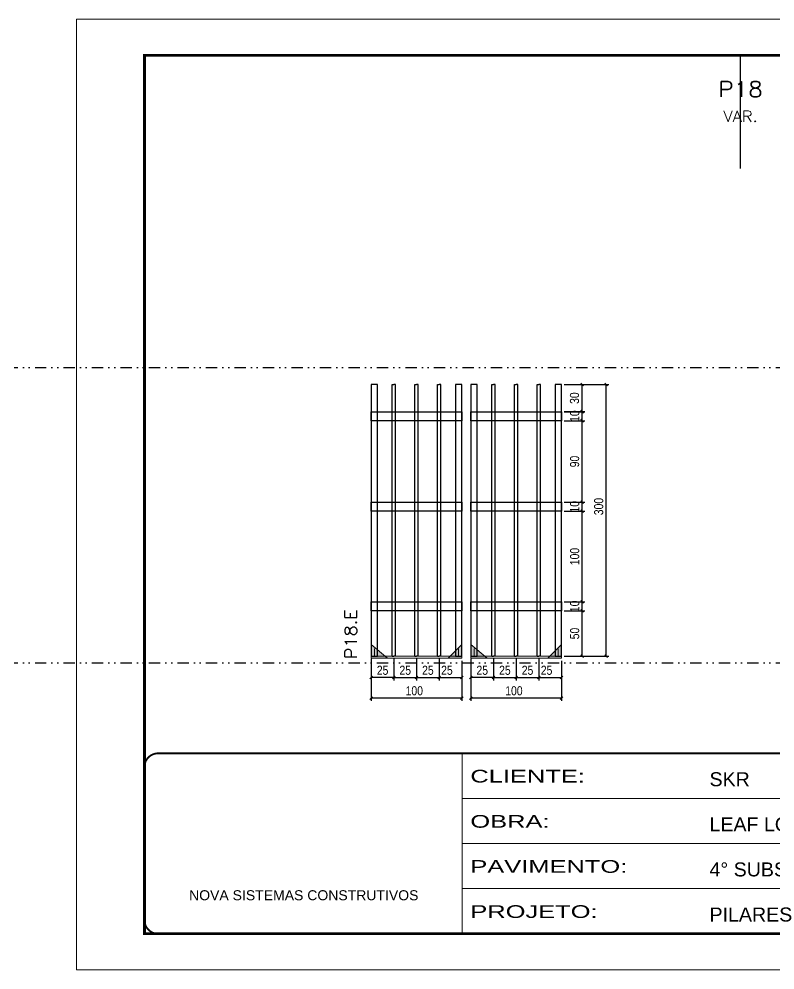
# Model space of a CAD drawing. Header units: millimetres. Extents: x 13777 to 27878, y -21631 to 6985.
# Drawn here: x 17533 to 18368, y -11294 to -10244 of the extents above; entities that cross this region are included whole.
import ezdxf
from ezdxf.enums import TextEntityAlignment as Align

# ---------------------------------------------------------------- set-up
doc = ezdxf.new("R2010")
doc.units = ezdxf.units.MM
for name, pattern in [('CONTINUO', [0]), ('DASHED', [0.75, 0.5, -0.25]), ('DIVIDE2', [0.625, 0.25, -0.125, 0, -0.125, 0, -0.125]), ('HIDDEN', [0.375, 0.25, -0.125])]:
    doc.linetypes.add(name, pattern=pattern)
for name, color, linetype in [('COTA', 241, 'Continuous'), ('Nível', 160, 'Continuous'), ('SARR_2.2x10', 60, 'Continuous'), ('SARR_3.5x7', 81, 'Continuous'), ('SARR_7x7', 40, 'Continuous'), ('Texto de Titulo', 7, 'Continuous'), ('Texto Qtd Sarr', 242, 'Continuous')]:
    doc.layers.add(name, color=color, linetype=linetype)
for name, color, linetype, lineweight in [('Folhas', 255, 'Continuous', 9), ('Madeira', 126, 'Continuous', 18), ('Sarr 2.2x7', 40, 'Continuous', 9), ('SARRAFO DE PRESSAO', 251, 'DASHED', 9), ('Texto Seção', 7, 'Continuous', 15)]:
    doc.layers.add(name, color=color, linetype=linetype, lineweight=lineweight)
doc.styles.add('ARIAL', font='arial.ttf')
doc.styles.add('COTA TECNICA', font='techl___.ttf', dxfattribs={"height": 10})
doc.styles.add('REGUA-120', font='ROMANS.shx', dxfattribs={"height": 15})
doc.styles.add('ROMANS', font='romans.shx')
doc.styles.add('Tecnologia', font='')
doc.styles.get('Tecnologia').set_extended_font_data('Forgotten Futurist')
doc.dimstyles.new('PAINEL', dxfattribs={"dimtxt": 10, "dimasz": 3, "dimexe": 3, "dimexo": 3, "dimgap": 3, "dimtad": 1, "dimdec": 1, "dimzin": 12, "dimdsep": 46, "dimtxsty": 'COTA TECNICA', "dimblk1": 'OBLIQUE', "dimblk2": 'OBLIQUE', "dimsah": 1, "dimcen": 0.9, "dimclrd": 4, "dimclre": 4, "dimclrt": 240, "dimadec": 1, "dimazin": 3, "dimtfac": 1, "dimtdec": 1, "dimtmove": 0, "dimatfit": 3, "dimfxl": 1, "dimtolj": 1, "dimtzin": 12, "dimarcsym": 0})

# ---------------------------------------------------------------- blocks, each defined once
blk = doc.blocks.new('9999999999')
at = {"color": 30, "linetype": 'CONTINUO'}
for p, q in [((98564.6, 34230.2), (98564.6, 34429.4)), ((98564.6, 34379.6), (99584, 34379.6)), ((98564.6, 34329.8), (99488, 34329.8)), ((99584, 34329.8), (99488, 34329.8)), ((99488, 34329.8), (99488, 34230.2)), ((98564.6, 34280), (99488, 34280))]:
    blk.add_line(p, q, dxfattribs=at)
at = {"color": 30, "linetype": 'CONTINUO', "const_width": 2}
blk.add_lwpolyline([(99584, 34230.2), (99584, 34414.4, 0.414214), (99569, 34429.4), (98229, 34429.4, 0.414214), (98214, 34414.4), (98214, 34245.2, 0.414214), (98229, 34230.2), (99584, 34230.2)], format="xyb", dxfattribs=at)
at = {"layer": 'Folhas'}
blk.add_lwpolyline([(98139, 34190.2), (99624, 34190.2), (99624, 35240.2), (98139, 35240.2)], close=True, dxfattribs=at)
at = {"layer": 'Folhas', "color": 30, "const_width": 3}
blk.add_lwpolyline([(98214, 34230.2), (99584, 34230.2), (99584, 35200.2), (98214, 35200.2)], close=True, dxfattribs=at)
at = {"color": 7, "linetype": 'Continuous', "ltscale": 5, "style": 'ARIAL'}
for s, height, p in [('SKR', 15.48, (98837.7, 34393.1)), ('LEAF LOEFGREN', 15.483, (98837.7, 34343.3)), ('4° SUBSOLO', 15.48, (98837.7, 34293.5)), ('NOVA SISTEMAS CONSTRUTIVOS', 11.059, (98263.2, 34267.2)), ('PILARES', 15.48, (98837.7, 34243.7))]:
    blk.add_text(s, height=height, dxfattribs=at).set_placement(p)
at = {"layer": 'Folhas', "color": 7, "style": 'Tecnologia', "width": 1.5}
for s, p in [('CLIENTE:', (98573.7, 34397.2)), ('OBRA:', (98573.7, 34347.3)), ('PAVIMENTO:', (98573.7, 34297.5)), ('PROJETO:', (98573.7, 34247.7))]:
    blk.add_text(s, height=14, dxfattribs=at).set_placement(p)
blk = doc.blocks.new('_Oblique')
at = {"color": 0, "linetype": 'ByBlock', "lineweight": -2}
blk.add_line((-0.5, -0.5), (0.5, 0.5), dxfattribs=at)
blk = doc.blocks.new('*D2794')
at = {"layer": 'COTA', "color": 4, "lineweight": -2, "transparency": 16777216}
for p, q in [((18032.3, -10965.6), (18032.3, -10996.8)), ((18132.3, -10965.6), (18132.3, -10996.8)), ((18132.3, -10993.8), (18032.3, -10993.8))]:
    blk.add_line(p, q, dxfattribs=at)
at = {"layer": 'Defpoints', "color": 0, "transparency": 16777216}
for p in [(18032.3, -10962.6), (18132.3, -10962.6), (18032.3, -10993.8)]:
    blk.add_point(p, dxfattribs=at)
at = {"layer": 'COTA', "color": 4, "lineweight": -2, "transparency": 16777216, "xscale": 3, "yscale": 3, "zscale": 3, "rotation": 180}
blk.add_blockref('_Oblique', (18032.3, -10993.8), dxfattribs=at)
at = {"layer": 'COTA', "color": 4, "lineweight": -2, "transparency": 16777216, "xscale": 3, "yscale": 3, "zscale": 3}
blk.add_blockref('_Oblique', (18132.3, -10993.8), dxfattribs=at)
at = {"layer": 'COTA', "color": 240, "transparency": 16777216, "insert": (18079.8, -10985.7), "char_height": 10, "attachment_point": 5, "style": 'COTA TECNICA'}
blk.add_mtext('\\A1;100', dxfattribs=at)
blk = doc.blocks.new('*D2795')
at = {"layer": 'COTA', "color": 4, "lineweight": -2, "transparency": 16777216}
for p, q in [((18032.3, -10950.4), (18032.3, -10974.1)), ((18057.3, -10950.4), (18057.3, -10974.1)), ((18057.3, -10971.1), (18032.3, -10971.1))]:
    blk.add_line(p, q, dxfattribs=at)
at = {"layer": 'Defpoints', "color": 0, "transparency": 16777216}
for p in [(18032.3, -10947.4), (18057.3, -10947.4), (18032.3, -10971.1)]:
    blk.add_point(p, dxfattribs=at)
at = {"layer": 'COTA', "color": 4, "lineweight": -2, "transparency": 16777216, "xscale": 3, "yscale": 3, "zscale": 3, "rotation": 180}
blk.add_blockref('_Oblique', (18032.3, -10971.1), dxfattribs=at)
at = {"layer": 'COTA', "color": 4, "lineweight": -2, "transparency": 16777216, "xscale": 3, "yscale": 3, "zscale": 3}
blk.add_blockref('_Oblique', (18057.3, -10971.1), dxfattribs=at)
at = {"layer": 'COTA', "color": 240, "transparency": 16777216, "insert": (18044.8, -10963), "char_height": 10, "attachment_point": 5, "style": 'COTA TECNICA'}
blk.add_mtext('\\A1;25', dxfattribs=at)
blk = doc.blocks.new('*D2796')
at = {"layer": 'COTA', "color": 4, "lineweight": -2, "transparency": 16777216}
for p, q in [((18107.3, -10950.4), (18107.3, -10974.1)), ((18132.3, -10952.6), (18132.3, -10974.1)), ((18107.3, -10971.1), (18132.3, -10971.1))]:
    blk.add_line(p, q, dxfattribs=at)
at = {"layer": 'Defpoints', "color": 0, "transparency": 16777216}
for p in [(18107.3, -10947.4), (18132.3, -10949.6), (18132.3, -10971.1)]:
    blk.add_point(p, dxfattribs=at)
at = {"layer": 'COTA', "color": 4, "lineweight": -2, "transparency": 16777216, "xscale": 3, "yscale": 3, "zscale": 3, "rotation": 180}
blk.add_blockref('_Oblique', (18107.3, -10971.1), dxfattribs=at)
at = {"layer": 'COTA', "color": 4, "lineweight": -2, "transparency": 16777216, "xscale": 3, "yscale": 3, "zscale": 3}
blk.add_blockref('_Oblique', (18132.3, -10971.1), dxfattribs=at)
at = {"layer": 'COTA', "color": 240, "transparency": 16777216, "insert": (18115.8, -10963), "char_height": 10, "attachment_point": 5, "style": 'COTA TECNICA'}
blk.add_mtext('\\A1;25', dxfattribs=at)
blk = doc.blocks.new('*D2797')
at = {"layer": 'COTA', "color": 4, "lineweight": -2, "transparency": 16777216}
for p, q in [((18057.3, -10950.4), (18057.3, -10974.1)), ((18082.3, -10950.4), (18082.3, -10974.1)), ((18057.3, -10971.1), (18082.3, -10971.1))]:
    blk.add_line(p, q, dxfattribs=at)
at = {"layer": 'Defpoints', "color": 0, "transparency": 16777216}
for p in [(18057.3, -10947.4), (18082.3, -10947.4), (18082.3, -10971.1)]:
    blk.add_point(p, dxfattribs=at)
at = {"layer": 'COTA', "color": 4, "lineweight": -2, "transparency": 16777216, "xscale": 3, "yscale": 3, "zscale": 3, "rotation": 180}
blk.add_blockref('_Oblique', (18057.3, -10971.1), dxfattribs=at)
at = {"layer": 'COTA', "color": 4, "lineweight": -2, "transparency": 16777216, "xscale": 3, "yscale": 3, "zscale": 3}
blk.add_blockref('_Oblique', (18082.3, -10971.1), dxfattribs=at)
at = {"layer": 'COTA', "color": 240, "transparency": 16777216, "insert": (18069.8, -10963), "char_height": 10, "attachment_point": 5, "style": 'COTA TECNICA'}
blk.add_mtext('\\A1;25', dxfattribs=at)
blk = doc.blocks.new('*D2798')
at = {"layer": 'COTA', "color": 4, "lineweight": -2, "transparency": 16777216}
for p, q in [((18135.3, -10897.4), (18158, -10897.4)), ((18155, -10947.4), (18155, -10897.4)), ((18135.3, -10947.4), (18158, -10947.4))]:
    blk.add_line(p, q, dxfattribs=at)
at = {"layer": 'Defpoints', "color": 0, "transparency": 16777216}
for p in [(18132.3, -10897.4), (18155, -10897.4), (18132.3, -10947.4)]:
    blk.add_point(p, dxfattribs=at)
at = {"layer": 'COTA', "color": 4, "lineweight": -2, "transparency": 16777216, "xscale": 3, "yscale": 3, "zscale": 3}
for p, rotation in [((18155, -10897.4), 90), ((18155, -10947.4), 270)]:
    blk.add_blockref('_Oblique', p, dxfattribs=dict(at, rotation=rotation))
at = {"layer": 'COTA', "color": 240, "transparency": 16777216, "insert": (18146.9, -10922.4), "char_height": 10, "attachment_point": 5, "rotation": 90, "style": 'COTA TECNICA'}
blk.add_mtext('\\A1;50', dxfattribs=at)
blk = doc.blocks.new('*D2799')
at = {"layer": 'COTA', "color": 4, "lineweight": -2, "transparency": 16777216}
for p, q in [((18082.3, -10950.4), (18082.3, -10974.1)), ((18107.3, -10950.4), (18107.3, -10974.1)), ((18082.3, -10971.1), (18107.3, -10971.1))]:
    blk.add_line(p, q, dxfattribs=at)
at = {"layer": 'Defpoints', "color": 0, "transparency": 16777216}
for p in [(18082.3, -10947.4), (18107.3, -10947.4), (18107.3, -10971.1)]:
    blk.add_point(p, dxfattribs=at)
at = {"layer": 'COTA', "color": 4, "lineweight": -2, "transparency": 16777216, "xscale": 3, "yscale": 3, "zscale": 3, "rotation": 180}
blk.add_blockref('_Oblique', (18082.3, -10971.1), dxfattribs=at)
at = {"layer": 'COTA', "color": 4, "lineweight": -2, "transparency": 16777216, "xscale": 3, "yscale": 3, "zscale": 3}
blk.add_blockref('_Oblique', (18107.3, -10971.1), dxfattribs=at)
at = {"layer": 'COTA', "color": 240, "transparency": 16777216, "insert": (18094.8, -10963), "char_height": 10, "attachment_point": 5, "style": 'COTA TECNICA'}
blk.add_mtext('\\A1;25', dxfattribs=at)
blk = doc.blocks.new('*D2800')
at = {"layer": 'COTA', "color": 4, "lineweight": -2, "transparency": 16777216}
for p, q in [((18135.3, -10887.4), (18158, -10887.4)), ((18155, -10897.4), (18155, -10887.4)), ((18135.3, -10897.4), (18158, -10897.4))]:
    blk.add_line(p, q, dxfattribs=at)
at = {"layer": 'Defpoints', "color": 0, "transparency": 16777216}
for p in [(18132.3, -10887.4), (18155, -10887.4), (18132.3, -10897.4)]:
    blk.add_point(p, dxfattribs=at)
at = {"layer": 'COTA', "color": 4, "lineweight": -2, "transparency": 16777216, "xscale": 3, "yscale": 3, "zscale": 3}
for p, rotation in [((18155, -10887.4), 90), ((18155, -10897.4), 270)]:
    blk.add_blockref('_Oblique', p, dxfattribs=dict(at, rotation=rotation))
at = {"layer": 'COTA', "color": 240, "transparency": 16777216, "insert": (18146.9, -10892.4), "char_height": 10, "attachment_point": 5, "rotation": 90, "style": 'COTA TECNICA'}
blk.add_mtext('\\A1;10', dxfattribs=at)
blk = doc.blocks.new('*D2801')
at = {"layer": 'COTA', "color": 4, "lineweight": -2, "transparency": 16777216}
for p, q in [((18135.3, -10787.4), (18158, -10787.4)), ((18155, -10887.4), (18155, -10787.4)), ((18135.3, -10887.4), (18158, -10887.4))]:
    blk.add_line(p, q, dxfattribs=at)
at = {"layer": 'Defpoints', "color": 0, "transparency": 16777216}
for p in [(18132.3, -10787.4), (18155, -10787.4), (18132.3, -10887.4)]:
    blk.add_point(p, dxfattribs=at)
at = {"layer": 'COTA', "color": 4, "lineweight": -2, "transparency": 16777216, "xscale": 3, "yscale": 3, "zscale": 3}
for p, rotation in [((18155, -10787.4), 90), ((18155, -10887.4), 270)]:
    blk.add_blockref('_Oblique', p, dxfattribs=dict(at, rotation=rotation))
at = {"layer": 'COTA', "color": 240, "transparency": 16777216, "insert": (18146.9, -10837.4), "char_height": 10, "attachment_point": 5, "rotation": 90, "style": 'COTA TECNICA'}
blk.add_mtext('\\A1;100', dxfattribs=at)
blk = doc.blocks.new('*D2802')
at = {"layer": 'COTA', "color": 4, "lineweight": -2, "transparency": 16777216}
for p, q in [((18135.3, -10777.4), (18158, -10777.4)), ((18155, -10787.4), (18155, -10777.4)), ((18135.3, -10787.4), (18158, -10787.4))]:
    blk.add_line(p, q, dxfattribs=at)
at = {"layer": 'Defpoints', "color": 0, "transparency": 16777216}
for p in [(18132.3, -10777.4), (18155, -10777.4), (18132.3, -10787.4)]:
    blk.add_point(p, dxfattribs=at)
at = {"layer": 'COTA', "color": 4, "lineweight": -2, "transparency": 16777216, "xscale": 3, "yscale": 3, "zscale": 3}
for p, rotation in [((18155, -10777.4), 90), ((18155, -10787.4), 270)]:
    blk.add_blockref('_Oblique', p, dxfattribs=dict(at, rotation=rotation))
at = {"layer": 'COTA', "color": 240, "transparency": 16777216, "insert": (18146.9, -10782.4), "char_height": 10, "attachment_point": 5, "rotation": 90, "style": 'COTA TECNICA'}
blk.add_mtext('\\A1;10', dxfattribs=at)
blk = doc.blocks.new('*D2803')
at = {"layer": 'COTA', "color": 4, "lineweight": -2, "transparency": 16777216}
for p, q in [((18135.3, -10647.5), (18184.6, -10647.5)), ((18181.6, -10947.5), (18181.6, -10647.5)), ((18135.3, -10947.5), (18184.6, -10947.5))]:
    blk.add_line(p, q, dxfattribs=at)
at = {"layer": 'Defpoints', "color": 0, "transparency": 16777216}
for p in [(18132.3, -10647.5), (18181.6, -10647.5), (18132.3, -10947.5)]:
    blk.add_point(p, dxfattribs=at)
at = {"layer": 'COTA', "color": 4, "lineweight": -2, "transparency": 16777216, "xscale": 3, "yscale": 3, "zscale": 3}
for p, rotation in [((18181.6, -10647.5), 90), ((18181.6, -10947.5), 270)]:
    blk.add_blockref('_Oblique', p, dxfattribs=dict(at, rotation=rotation))
at = {"layer": 'COTA', "color": 240, "transparency": 16777216, "insert": (18173.4, -10782.2), "char_height": 10, "attachment_point": 5, "rotation": 90, "style": 'COTA TECNICA'}
blk.add_mtext('\\A1;300', dxfattribs=at)
blk = doc.blocks.new('*D2804')
at = {"layer": 'COTA', "color": 4, "lineweight": -2, "transparency": 16777216}
for p, q in [((17922.3, -10965.6), (17922.3, -10996.8)), ((18022.3, -10965.6), (18022.3, -10996.8)), ((18022.3, -10993.8), (17922.3, -10993.8))]:
    blk.add_line(p, q, dxfattribs=at)
at = {"layer": 'Defpoints', "color": 0, "transparency": 16777216}
for p in [(17922.3, -10962.6), (18022.3, -10962.6), (17922.3, -10993.8)]:
    blk.add_point(p, dxfattribs=at)
at = {"layer": 'COTA', "color": 4, "lineweight": -2, "transparency": 16777216, "xscale": 3, "yscale": 3, "zscale": 3, "rotation": 180}
blk.add_blockref('_Oblique', (17922.3, -10993.8), dxfattribs=at)
at = {"layer": 'COTA', "color": 4, "lineweight": -2, "transparency": 16777216, "xscale": 3, "yscale": 3, "zscale": 3}
blk.add_blockref('_Oblique', (18022.3, -10993.8), dxfattribs=at)
at = {"layer": 'COTA', "color": 240, "transparency": 16777216, "insert": (17969.8, -10985.7), "char_height": 10, "attachment_point": 5, "style": 'COTA TECNICA'}
blk.add_mtext('\\A1;100', dxfattribs=at)
blk = doc.blocks.new('*D2805')
at = {"layer": 'COTA', "color": 4, "lineweight": -2, "transparency": 16777216}
for p, q in [((17922.3, -10950.4), (17922.3, -10974.1)), ((17947.3, -10950.4), (17947.3, -10974.1)), ((17947.3, -10971.1), (17922.3, -10971.1))]:
    blk.add_line(p, q, dxfattribs=at)
at = {"layer": 'Defpoints', "color": 0, "transparency": 16777216}
for p in [(17922.3, -10947.4), (17947.3, -10947.4), (17922.3, -10971.1)]:
    blk.add_point(p, dxfattribs=at)
at = {"layer": 'COTA', "color": 4, "lineweight": -2, "transparency": 16777216, "xscale": 3, "yscale": 3, "zscale": 3, "rotation": 180}
blk.add_blockref('_Oblique', (17922.3, -10971.1), dxfattribs=at)
at = {"layer": 'COTA', "color": 4, "lineweight": -2, "transparency": 16777216, "xscale": 3, "yscale": 3, "zscale": 3}
blk.add_blockref('_Oblique', (17947.3, -10971.1), dxfattribs=at)
at = {"layer": 'COTA', "color": 240, "transparency": 16777216, "insert": (17934.8, -10963), "char_height": 10, "attachment_point": 5, "style": 'COTA TECNICA'}
blk.add_mtext('\\A1;25', dxfattribs=at)
blk = doc.blocks.new('*D2806')
at = {"layer": 'COTA', "color": 4, "lineweight": -2, "transparency": 16777216}
for p, q in [((17997.3, -10950.4), (17997.3, -10974.1)), ((18022.3, -10952.6), (18022.3, -10974.1)), ((17997.3, -10971.1), (18022.3, -10971.1))]:
    blk.add_line(p, q, dxfattribs=at)
at = {"layer": 'Defpoints', "color": 0, "transparency": 16777216}
for p in [(17997.3, -10947.4), (18022.3, -10949.6), (18022.3, -10971.1)]:
    blk.add_point(p, dxfattribs=at)
at = {"layer": 'COTA', "color": 4, "lineweight": -2, "transparency": 16777216, "xscale": 3, "yscale": 3, "zscale": 3, "rotation": 180}
blk.add_blockref('_Oblique', (17997.3, -10971.1), dxfattribs=at)
at = {"layer": 'COTA', "color": 4, "lineweight": -2, "transparency": 16777216, "xscale": 3, "yscale": 3, "zscale": 3}
blk.add_blockref('_Oblique', (18022.3, -10971.1), dxfattribs=at)
at = {"layer": 'COTA', "color": 240, "transparency": 16777216, "insert": (18005.8, -10963), "char_height": 10, "attachment_point": 5, "style": 'COTA TECNICA'}
blk.add_mtext('\\A1;25', dxfattribs=at)
blk = doc.blocks.new('*D2807')
at = {"layer": 'COTA', "color": 4, "lineweight": -2, "transparency": 16777216}
for p, q in [((17947.3, -10950.4), (17947.3, -10974.1)), ((17972.3, -10950.4), (17972.3, -10974.1)), ((17947.3, -10971.1), (17972.3, -10971.1))]:
    blk.add_line(p, q, dxfattribs=at)
at = {"layer": 'Defpoints', "color": 0, "transparency": 16777216}
for p in [(17947.3, -10947.4), (17972.3, -10947.4), (17972.3, -10971.1)]:
    blk.add_point(p, dxfattribs=at)
at = {"layer": 'COTA', "color": 4, "lineweight": -2, "transparency": 16777216, "xscale": 3, "yscale": 3, "zscale": 3, "rotation": 180}
blk.add_blockref('_Oblique', (17947.3, -10971.1), dxfattribs=at)
at = {"layer": 'COTA', "color": 4, "lineweight": -2, "transparency": 16777216, "xscale": 3, "yscale": 3, "zscale": 3}
blk.add_blockref('_Oblique', (17972.3, -10971.1), dxfattribs=at)
at = {"layer": 'COTA', "color": 240, "transparency": 16777216, "insert": (17959.8, -10963), "char_height": 10, "attachment_point": 5, "style": 'COTA TECNICA'}
blk.add_mtext('\\A1;25', dxfattribs=at)
blk = doc.blocks.new('*D2808')
at = {"layer": 'COTA', "color": 4, "lineweight": -2, "transparency": 16777216}
for p, q in [((17972.3, -10950.4), (17972.3, -10974.1)), ((17997.3, -10950.4), (17997.3, -10974.1)), ((17972.3, -10971.1), (17997.3, -10971.1))]:
    blk.add_line(p, q, dxfattribs=at)
at = {"layer": 'Defpoints', "color": 0, "transparency": 16777216}
for p in [(17972.3, -10947.4), (17997.3, -10947.4), (17997.3, -10971.1)]:
    blk.add_point(p, dxfattribs=at)
at = {"layer": 'COTA', "color": 4, "lineweight": -2, "transparency": 16777216, "xscale": 3, "yscale": 3, "zscale": 3, "rotation": 180}
blk.add_blockref('_Oblique', (17972.3, -10971.1), dxfattribs=at)
at = {"layer": 'COTA', "color": 4, "lineweight": -2, "transparency": 16777216, "xscale": 3, "yscale": 3, "zscale": 3}
blk.add_blockref('_Oblique', (17997.3, -10971.1), dxfattribs=at)
at = {"layer": 'COTA', "color": 240, "transparency": 16777216, "insert": (17984.8, -10963), "char_height": 10, "attachment_point": 5, "style": 'COTA TECNICA'}
blk.add_mtext('\\A1;25', dxfattribs=at)
blk = doc.blocks.new('*D2809')
at = {"layer": 'COTA', "color": 4, "lineweight": -2, "transparency": 16777216}
for p, q in [((18135.3, -10687.5), (18158, -10687.5)), ((18155, -10777.5), (18155, -10687.5)), ((18135.3, -10777.5), (18158, -10777.5))]:
    blk.add_line(p, q, dxfattribs=at)
at = {"layer": 'Defpoints', "color": 0, "transparency": 16777216}
for p in [(18132.3, -10687.5), (18155, -10687.5), (18132.3, -10777.5)]:
    blk.add_point(p, dxfattribs=at)
at = {"layer": 'COTA', "color": 4, "lineweight": -2, "transparency": 16777216, "xscale": 3, "yscale": 3, "zscale": 3}
for p, rotation in [((18155, -10687.5), 90), ((18155, -10777.5), 270)]:
    blk.add_blockref('_Oblique', p, dxfattribs=dict(at, rotation=rotation))
at = {"layer": 'COTA', "color": 240, "transparency": 16777216, "insert": (18146.8, -10732.5), "char_height": 10, "attachment_point": 5, "rotation": 90, "style": 'COTA TECNICA'}
blk.add_mtext('\\A1;90', dxfattribs=at)
blk = doc.blocks.new('*D2810')
at = {"layer": 'COTA', "color": 4, "lineweight": -2, "transparency": 16777216}
for p, q in [((18135.3, -10677.4), (18158, -10677.4)), ((18155, -10687.4), (18155, -10677.4)), ((18135.3, -10687.4), (18158, -10687.4))]:
    blk.add_line(p, q, dxfattribs=at)
at = {"layer": 'Defpoints', "color": 0, "transparency": 16777216}
for p in [(18132.3, -10677.4), (18155, -10677.4), (18132.3, -10687.4)]:
    blk.add_point(p, dxfattribs=at)
at = {"layer": 'COTA', "color": 4, "lineweight": -2, "transparency": 16777216, "xscale": 3, "yscale": 3, "zscale": 3}
for p, rotation in [((18155, -10677.4), 90), ((18155, -10687.4), 270)]:
    blk.add_blockref('_Oblique', p, dxfattribs=dict(at, rotation=rotation))
at = {"layer": 'COTA', "color": 240, "transparency": 16777216, "insert": (18146.9, -10682.4), "char_height": 10, "attachment_point": 5, "rotation": 90, "style": 'COTA TECNICA'}
blk.add_mtext('\\A1;10', dxfattribs=at)
blk = doc.blocks.new('*D2811')
at = {"layer": 'COTA', "color": 4, "lineweight": -2, "transparency": 16777216}
for p, q in [((18135.3, -10647.5), (18158, -10647.5)), ((18155, -10677.5), (18155, -10647.5)), ((18135.3, -10677.5), (18158, -10677.5))]:
    blk.add_line(p, q, dxfattribs=at)
at = {"layer": 'Defpoints', "color": 0, "transparency": 16777216}
for p in [(18132.3, -10647.5), (18155, -10647.5), (18132.3, -10677.5)]:
    blk.add_point(p, dxfattribs=at)
at = {"layer": 'COTA', "color": 4, "lineweight": -2, "transparency": 16777216, "xscale": 3, "yscale": 3, "zscale": 3}
for p, rotation in [((18155, -10647.5), 90), ((18155, -10677.5), 270)]:
    blk.add_blockref('_Oblique', p, dxfattribs=dict(at, rotation=rotation))
at = {"layer": 'COTA', "color": 240, "transparency": 16777216, "insert": (18146.7, -10662.5), "char_height": 10, "attachment_point": 5, "rotation": 90, "style": 'COTA TECNICA'}
blk.add_mtext('\\A1;30', dxfattribs=at)
blk = doc.blocks.new('titulo1')
at = {"layer": 'Defpoints', "color": 252, "linetype": 'HIDDEN', "ltscale": 2}
blk.add_line((0, 0), (0, 125), dxfattribs=at)
at = {"layer": 'Defpoints', "style": 'ROMANS', "oblique": 15}
blk.add_attdef('FOLHA', text='', height=10, dxfattribs=at).set_placement((0, 15.6), align=Align.MIDDLE_CENTER)
at = {"layer": 'Texto Qtd Sarr', "color": 3, "style": 'ROMANS', "oblique": 15}
for tag, height, p in [('TITULO', 17, (0, 71.4)), ('SEÇÃO', 12, (0, 41.5))]:
    blk.add_attdef(tag, text='', height=height, dxfattribs=at).set_placement(p, align=Align.MIDDLE_CENTER)

msp = doc.modelspace()

# ---------------------------------------------------------------- hatches: boundary and pattern name
at = {"layer": 'Madeira'}
h = msp.add_hatch(color=252, dxfattribs=at)
h.dxf.hatch_style = 2
h.paths.add_polyline_path([(17922.27, -10934.62), (17922.27, -10949.62), (17940.27, -10949.62)])
h = msp.add_hatch(color=252, dxfattribs=at)
h.dxf.hatch_style = 2
h.paths.add_polyline_path([(18022.27, -10934.62), (18022.27, -10949.62), (18007.27, -10949.62)])
h = msp.add_hatch(color=252, dxfattribs=at)
h.dxf.hatch_style = 2
h.paths.add_polyline_path([(18032.27, -10934.62), (18032.27, -10949.62), (18050.27, -10949.62)])
h = msp.add_hatch(color=252, dxfattribs=at)
h.dxf.hatch_style = 2
h.paths.add_polyline_path([(18132.27, -10934.62), (18132.27, -10949.62), (18117.27, -10949.62)])

# ---------------------------------------------------------------- linework, layer by layer
at = {"layer": 'Madeira', "color": 1, "linetype": 'HIDDEN'}
for p, q in [((17925.77, -10938.12), (17925.77, -10947.42)), ((17925.77, -10938.12), (17925.77, -10947.42)), ((18018.77, -10938.12), (18018.77, -10947.42)), ((18018.77, -10938.12), (18018.77, -10947.42)), ((18035.77, -10938.12), (18035.77, -10947.42)), ((18035.77, -10938.12), (18035.77, -10947.42)), ((18128.77, -10938.12), (18128.77, -10947.42)), ((18128.77, -10938.12), (18128.77, -10947.42)), ((17932.1, -10947.42), (17922.27, -10947.42)), ((17932.1, -10947.42), (17922.27, -10947.42)), ((17938.07, -10947.42), (17922.27, -10947.42)), ((17929.27, -10941.62), (17929.27, -10947.42)), ((18009.47, -10947.42), (18022.27, -10947.42)), ((18012.44, -10947.42), (18022.27, -10947.42)), ((18012.44, -10947.42), (18022.27, -10947.42)), ((18042.1, -10947.42), (18032.27, -10947.42)), ((18042.1, -10947.42), (18032.27, -10947.42)), ((18048.07, -10947.42), (18032.27, -10947.42)), ((18039.27, -10941.62), (18039.27, -10947.42)), ((18119.47, -10947.42), (18132.27, -10947.42)), ((18122.44, -10947.42), (18132.27, -10947.42)), ((18122.44, -10947.42), (18132.27, -10947.42))]:
    msp.add_line(p, q, dxfattribs=at)
at = {"layer": 'Madeira'}
for p, q in [((17922.27, -10947.42), (17922.27, -10949.62)), ((17922.27, -10947.42), (17922.27, -10949.62)), ((17922.27, -10947.42), (17922.27, -10949.62)), ((18032.27, -10947.42), (18032.27, -10949.62)), ((18032.27, -10947.42), (18032.27, -10949.62)), ((18032.27, -10947.42), (18032.27, -10949.62))]:
    msp.add_line(p, q, dxfattribs=at)
at = {"layer": 'Madeira', "color": 0}
for points in [[(17922.27, -10934.62), (17922.27, -10949.62), (17940.27, -10949.62), (17922.27, -10934.62)], [(18022.27, -10934.62), (18022.27, -10949.62), (18007.27, -10949.62), (18022.27, -10934.62)], [(18032.27, -10934.62), (18032.27, -10949.62), (18050.27, -10949.62), (18032.27, -10934.62)], [(18132.27, -10934.62), (18132.27, -10949.62), (18117.27, -10949.62), (18132.27, -10934.62)]]:
    msp.add_lwpolyline(points, dxfattribs=at)
at = {"layer": 'Nível', "color": 4, "linetype": 'DIVIDE2', "ltscale": 50}
for p, q in [((13777.11, -10628.62), (21531.15, -10628.62)), ((13777.11, -10954.62), (21531.15, -10954.62))]:
    msp.add_line(p, q, dxfattribs=at)
at = {"layer": 'Sarr 2.2x7'}
for points in [[(18022.27, -10947.42), (17922.27, -10947.42), (17922.27, -10949.62), (18022.27, -10949.62)], [(18132.27, -10947.42), (18032.27, -10947.42), (18032.27, -10949.62), (18132.27, -10949.62)]]:
    msp.add_lwpolyline(points, close=True, dxfattribs=at)
at = {"layer": 'SARR_2.2x10'}
for points in [[(17922.27, -10677.45), (18022.27, -10677.45), (18022.27, -10687.45), (17922.27, -10687.45)], [(18032.27, -10677.45), (18132.27, -10677.45), (18132.27, -10687.45), (18032.27, -10687.45)], [(17922.27, -10777.45), (18022.27, -10777.45), (18022.27, -10787.45), (17922.27, -10787.45)], [(18032.27, -10777.45), (18132.27, -10777.45), (18132.27, -10787.45), (18032.27, -10787.45)], [(17922.27, -10887.45), (18022.27, -10887.45), (18022.27, -10897.45), (17922.27, -10897.45)], [(18032.27, -10887.45), (18132.27, -10887.45), (18132.27, -10897.45), (18032.27, -10897.45)]]:
    msp.add_lwpolyline(points, close=True, dxfattribs=at)
at = {"layer": 'SARR_3.5x7'}
for p, q in [((17945.52, -10947.42), (17945.52, -10647.45)), ((17945.52, -10647.45), (17947.27, -10647.45)), ((17949.02, -10647.45), (17947.27, -10647.45)), ((17949.02, -10947.42), (17949.02, -10647.45)), ((17970.52, -10947.42), (17970.52, -10647.45)), ((17970.52, -10647.45), (17972.27, -10647.45)), ((17974.02, -10647.45), (17972.27, -10647.45)), ((17974.02, -10947.42), (17974.02, -10647.45)), ((17995.52, -10947.42), (17995.52, -10647.45)), ((17995.52, -10647.45), (17997.27, -10647.45)), ((17999.02, -10647.45), (17997.27, -10647.45)), ((17999.02, -10947.42), (17999.02, -10647.45)), ((18055.52, -10947.42), (18055.52, -10647.45)), ((18055.52, -10647.45), (18057.27, -10647.45)), ((18059.02, -10647.45), (18057.27, -10647.45)), ((18059.02, -10947.42), (18059.02, -10647.45)), ((18080.52, -10947.42), (18080.52, -10647.45)), ((18080.52, -10647.45), (18082.27, -10647.45)), ((18084.02, -10647.45), (18082.27, -10647.45)), ((18084.02, -10947.42), (18084.02, -10647.45)), ((18105.52, -10947.42), (18105.52, -10647.45)), ((18105.52, -10647.45), (18107.27, -10647.45)), ((18109.02, -10647.45), (18107.27, -10647.45)), ((18109.02, -10947.42), (18109.02, -10647.45)), ((17945.52, -10947.42), (17947.27, -10947.42)), ((17949.02, -10947.42), (17947.27, -10947.42)), ((17970.52, -10947.42), (17972.27, -10947.42)), ((17974.02, -10947.42), (17972.27, -10947.42)), ((17995.52, -10947.42), (17997.27, -10947.42)), ((17999.02, -10947.42), (17997.27, -10947.42)), ((18055.52, -10947.42), (18057.27, -10947.42)), ((18059.02, -10947.42), (18057.27, -10947.42)), ((18080.52, -10947.42), (18082.27, -10947.42)), ((18084.02, -10947.42), (18082.27, -10947.42)), ((18105.52, -10947.42), (18107.27, -10947.42)), ((18109.02, -10947.42), (18107.27, -10947.42))]:
    msp.add_line(p, q, dxfattribs=at)
at = {"layer": 'SARR_7x7'}
for points in [[(17922.27, -10947.42), (17929.27, -10947.42), (17929.27, -10647.45), (17922.27, -10647.45)], [(18015.27, -10947.42), (18022.27, -10947.42), (18022.27, -10647.45), (18015.27, -10647.45)], [(18032.27, -10947.42), (18039.27, -10947.42), (18039.27, -10647.45), (18032.27, -10647.45)], [(18125.27, -10947.42), (18132.27, -10947.42), (18132.27, -10647.45), (18125.27, -10647.45)]]:
    msp.add_lwpolyline(points, close=True, dxfattribs=at)

# ---------------------------------------------------------------- block references
at = {"layer": 'SARRAFO DE PRESSAO', "color": 6, "linetype": 'ByBlock'}
msp.add_blockref('9999999999', (-80542.01, -45484.1), dxfattribs=at)
at = {"layer": 'Texto Seção'}
ref = msp.add_blockref('titulo1', (18329.97, -10408.9), dxfattribs=at)
ref.add_attrib('TITULO', 'P18', dxfattribs={"layer": 'Texto de Titulo', "color": 7, "height": 17, "style": 'ROMANS', "width": 1.1}).set_placement((18329.97, -10321.4), align=Align.MIDDLE_CENTER)
ref.add_attrib('SEÇÃO', 'VAR.', dxfattribs={"layer": 'Texto de Titulo', "color": 7, "height": 12, "style": 'ROMANS', "width": 1.1}).set_placement((18329.97, -10351.4), align=Align.MIDDLE_CENTER)

# ---------------------------------------------------------------- texts
at = {"layer": 'Texto Seção', "style": 'REGUA-120', "width": 1.1}
msp.add_text('P18.E', height=13, rotation=90, dxfattribs=at).set_placement((17906.27, -10950.73))

# ---------------------------------------------------------------- dimensions: what is measured, and where the dimension line sits
at = {"layer": 'COTA'}
for base, p1, p2, angle, picture, middle in [((18181.61, -10647.45), (18132.27, -10947.45), (18132.27, -10647.45), 90, '*D2803', (18181.61, -10782.15)), ((18154.97, -10677.42), (18132.27, -10687.42), (18132.27, -10677.42), 90, '*D2810', (18154.97, -10682.42)), ((18154.97, -10777.42), (18132.27, -10787.42), (18132.27, -10777.42), 90, '*D2802', (18154.97, -10782.42)), ((18154.97, -10887.42), (18132.27, -10897.42), (18132.27, -10887.42), 90, '*D2800', (18154.97, -10892.42)), ((17922.27, -10993.79), (18022.27, -10962.62), (17922.27, -10962.62), 180, '*D2804', (17969.77, -10993.79)), ((18032.27, -10993.79), (18132.27, -10962.62), (18032.27, -10962.62), 180, '*D2794', (18079.77, -10993.79))]:
    dim = msp.add_linear_dim(base=base, p1=p1, p2=p2, angle=angle, dimstyle='PAINEL', override={"dimtmove": 1}, dxfattribs=at)
    dim.commit()
    dim.dimension.update_dxf_attribs({"geometry": picture, "text_midpoint": middle, "dimtype": 160})
for base, p1, p2, angle, picture, middle in [((18154.97, -10647.45), (18132.27, -10677.45), (18132.27, -10647.45), 90, '*D2811', (18146.75, -10662.45)), ((18154.97, -10687.45), (18132.27, -10777.45), (18132.27, -10687.45), 90, '*D2809', (18146.84, -10732.45)), ((18154.97, -10787.42), (18132.27, -10887.42), (18132.27, -10787.42), 90, '*D2801', (18146.86, -10837.42)), ((18154.97, -10897.42), (18132.27, -10947.42), (18132.27, -10897.42), 90, '*D2798', (18146.86, -10922.42)), ((17922.27, -10971.12), (17947.27, -10947.42), (17922.27, -10947.42), 180, '*D2805', (17934.77, -10963.01)), ((18032.27, -10971.12), (18057.27, -10947.42), (18032.27, -10947.42), 180, '*D2795', (18044.77, -10963.01))]:
    dim = msp.add_linear_dim(base=base, p1=p1, p2=p2, angle=angle, dimstyle='PAINEL', override={"dimtmove": 1}, dxfattribs=at)
    dim.commit()
    dim.dimension.update_dxf_attribs({"geometry": picture, "text_midpoint": middle})
for base, p1, p2, picture, middle in [((17972.27, -10971.12), (17947.27, -10947.42), (17972.27, -10947.42), '*D2807', (17959.77, -10963.01)), ((17997.27, -10971.12), (17972.27, -10947.42), (17997.27, -10947.42), '*D2808', (17984.77, -10963.01)), ((18082.27, -10971.12), (18057.27, -10947.42), (18082.27, -10947.42), '*D2797', (18069.77, -10963.01)), ((18107.27, -10971.12), (18082.27, -10947.42), (18107.27, -10947.42), '*D2799', (18094.77, -10963.01))]:
    dim = msp.add_linear_dim(base=base, p1=p1, p2=p2, dimstyle='PAINEL', override={"dimtmove": 1}, dxfattribs=at)
    dim.commit()
    dim.dimension.update_dxf_attribs({"geometry": picture, "text_midpoint": middle})
for base, p1, p2, picture, middle in [((18022.27, -10971.12), (17997.27, -10947.42), (18022.27, -10949.62), '*D2806', (18005.77, -10971.12)), ((18132.27, -10971.12), (18107.27, -10947.42), (18132.27, -10949.62), '*D2796', (18115.77, -10971.12))]:
    dim = msp.add_linear_dim(base=base, p1=p1, p2=p2, dimstyle='PAINEL', override={"dimtmove": 1}, dxfattribs=at)
    dim.commit()
    dim.dimension.update_dxf_attribs({"geometry": picture, "text_midpoint": middle, "dimtype": 160})

doc.saveas('drawing.dxf')
